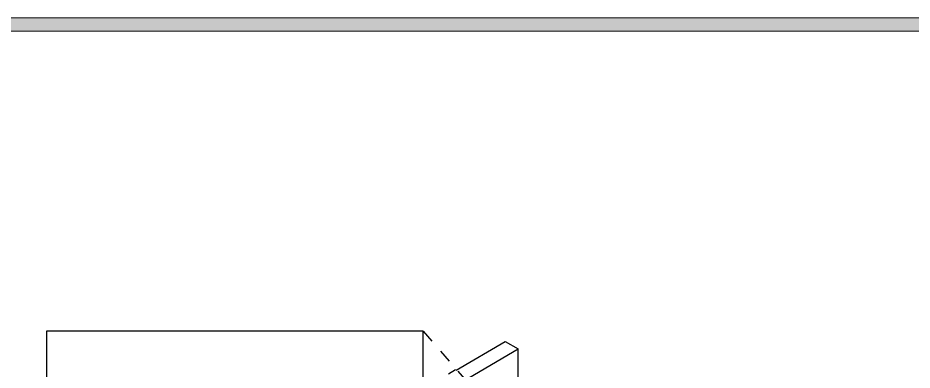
# Model space of a CAD drawing. Extents: x -1392 to 5791, y -3809 to 1722.
# Drawn here: x -609 to -1, y -1475 to -1236 of the extents above; entities that cross this region are included whole.
import ezdxf

# ---------------------------------------------------------------- set-up
doc = ezdxf.new("R2010")
doc.units = 0
doc.header["$MEASUREMENT"] = 0
doc.linetypes.add('AI-Linetype-51', pattern=[18.002632, 9.001316, -9.001316])
for name, color, linetype, lineweight in [('G-ANNO-TTLB', 7, 'Continuous', 0), ('TYVEK', 7, 'Continuous', 0), ('WALL SCRATCH', 7, 'Continuous', 0)]:
    doc.layers.add(name, color=color, linetype=linetype, lineweight=lineweight)

msp = doc.modelspace()

# ---------------------------------------------------------------- hatches: boundary and pattern name
at = {"layer": 'G-ANNO-TTLB', "true_color": 0xff00ff, "transparency": 33554687}
h = msp.add_hatch(color=6, dxfattribs=at)
edge = h.paths.add_edge_path()
edge.add_spline(control_points=[(1773.02, -3692.6), (1773.02, -3692.6), (-1156.5, -3692.6), (-1156.5, -3692.6), (-1156.5, -3692.6), (-1156.5, -1235.6), (-1156.5, -1235.6), (-1156.5, -1235.6), (1773.02, -1235.6), (1773.02, -1235.6), (1773.02, -1235.6), (1773.02, -3692.6), (1773.02, -3692.6)], knot_values=[0, 0, 0, 0, 1, 1, 1, 2, 2, 2, 3, 3, 3, 4, 4, 4, 4], degree=3, periodic=0)
edge = h.paths.add_edge_path()
edge.add_spline(control_points=[(-1147.5, -1244.6), (-1147.5, -1244.6), (-1147.5, -3683.6), (-1147.5, -3683.6), (-1147.5, -3683.6), (1764.02, -3683.6), (1764.02, -3683.6), (1764.02, -3683.6), (1764.02, -1244.6), (1764.02, -1244.6), (1764.02, -1244.6), (-1147.5, -1244.6), (-1147.5, -1244.6)], knot_values=[0, 0, 0, 0, 1, 1, 1, 2, 2, 2, 3, 3, 3, 4, 4, 4, 4], degree=3, periodic=0)
edge.add_line((-1147.5, -1244.6), (-1147.5, -1244.6))

# ---------------------------------------------------------------- linework, layer by layer
at = {"layer": 'G-ANNO-TTLB'}
for points in [[(1773.02, -3692.6), (1773.02, -3692.6), (-1156.5, -3692.6), (-1156.5, -3692.6), (-1156.5, -3692.6), (-1156.5, -1235.6), (-1156.5, -1235.6), (-1156.5, -1235.6), (1773.02, -1235.6), (1773.02, -1235.6), (1773.02, -1235.6), (1773.02, -3692.6), (1773.02, -3692.6)], [(-1147.5, -1244.6), (-1147.5, -1244.6), (-1147.5, -3683.6), (-1147.5, -3683.6), (-1147.5, -3683.6), (1764.02, -3683.6), (1764.02, -3683.6), (1764.02, -3683.6), (1764.02, -1244.6), (1764.02, -1244.6), (1764.02, -1244.6), (-1147.5, -1244.6), (-1147.5, -1244.6)]]:
    msp.add_open_spline(points, degree=3, knots=[0, 0, 0, 0, 1, 1, 1, 2, 2, 2, 3, 3, 3, 4, 4, 4, 4], dxfattribs=at)
at = {"layer": 'TYVEK', "color": 18, "linetype": 'AI-Linetype-51', "lineweight": 25, "true_color": 0x000000}
msp.add_line((-333.51, -1448.72), (-163.68, -1645.54), dxfattribs=at)
at = {"layer": 'TYVEK', "color": 18, "lineweight": 25, "true_color": 0x000000}
msp.add_lwpolyline([(-491.67, -1589.48), (-333.51, -1589.48), (-333.51, -1448.72), (-589.79, -1448.72), (-590.15, -1589.48), (-491.67, -1589.48)], dxfattribs=at)
at = {"layer": 'WALL SCRATCH', "color": 33, "lineweight": 25, "true_color": 0xcc9966}
for p, q in [((-311.18, -1475.23), (-277.77, -1455.67)), ((-277.77, -1455.67), (-268.8, -1460.85)), ((-302.44, -1480.54), (-268.8, -1460.85)), ((-268.82, -1499.71), (-268.82, -1460.98))]:
    msp.add_line(p, q, dxfattribs=at)
at = {"layer": 'WALL SCRATCH', "color": 2, "lineweight": 25, "true_color": 0xffff00}
msp.add_line((-311.57, -1475.13), (-316.38, -1477.91), dxfattribs=at)

doc.saveas('drawing.dxf')
